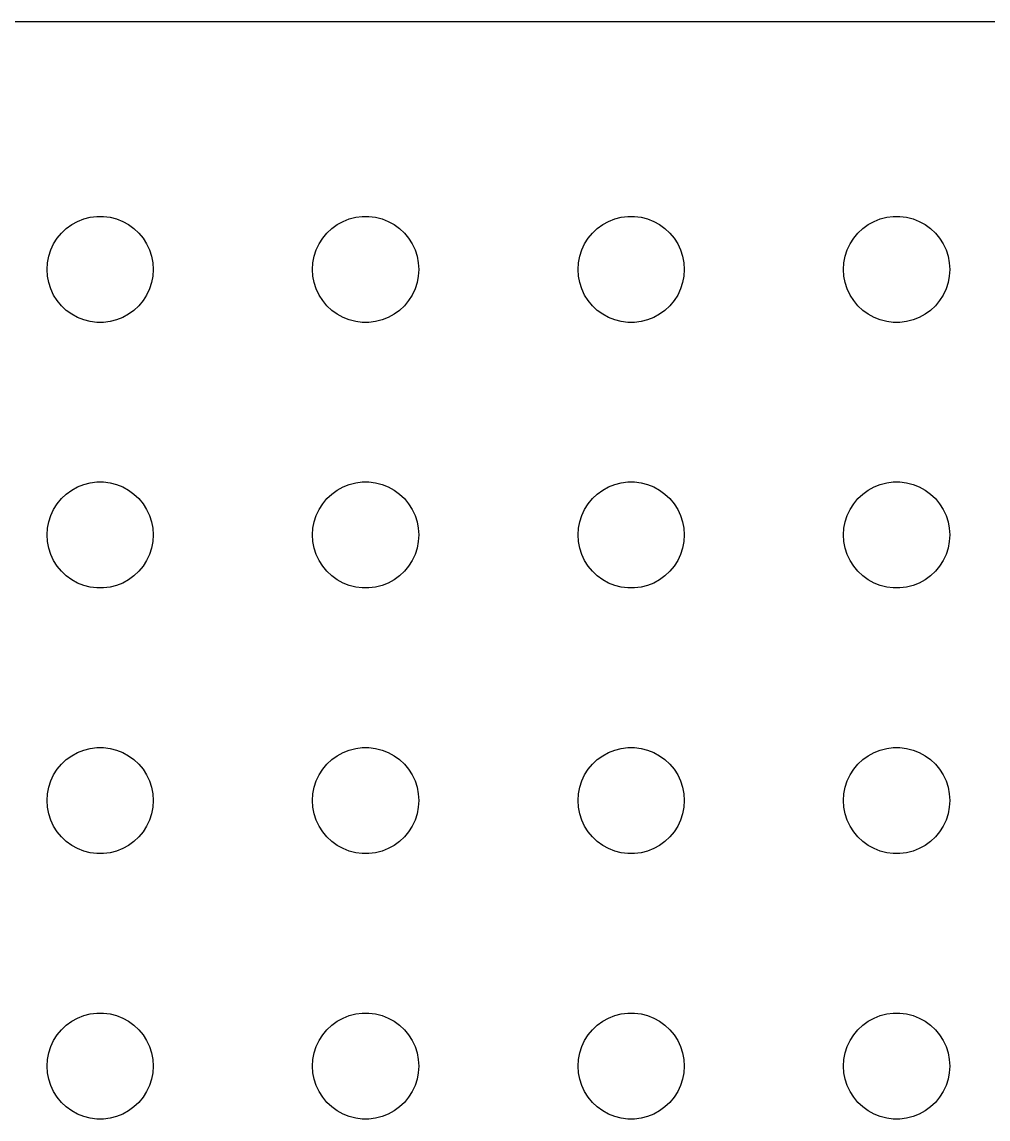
# Model space of a CAD drawing. Header units: metres. Extents: x -112 to 112, y -59 to 59.
# Drawn here: x -84.71 to -57.42, y 28.5 to 59.49 of the extents above; entities that cross this region are included whole.
import ezdxf

# ---------------------------------------------------------------- set-up
doc = ezdxf.new("R2010")
doc.units = ezdxf.units.M

msp = doc.modelspace()

# ---------------------------------------------------------------- linework, layer by layer
for p, q in [((107.314, 59.4901), (-107.314, 59.4901)), ((-83.1387, 53.8572), (-82.9635, 53.9266)), ((-82.9635, 53.9266), (-82.7811, 53.9734)), ((-82.7811, 53.9734), (-82.5942, 53.997)), ((-82.5942, 53.997), (-82.4058, 53.997)), ((-82.4058, 53.997), (-82.2189, 53.9734)), ((-82.2189, 53.9734), (-82.0365, 53.9266)), ((-82.0365, 53.9266), (-81.8613, 53.8572)), ((-75.6387, 53.8572), (-75.4635, 53.9266)), ((-75.4635, 53.9266), (-75.2811, 53.9734)), ((-75.2811, 53.9734), (-75.0942, 53.997)), ((-75.0942, 53.997), (-74.9058, 53.997)), ((-74.9058, 53.997), (-74.7189, 53.9734)), ((-74.7189, 53.9734), (-74.5365, 53.9266)), ((-74.5365, 53.9266), (-74.3613, 53.8572)), ((-68.1387, 53.8572), (-67.9635, 53.9266)), ((-67.9635, 53.9266), (-67.7811, 53.9734)), ((-67.7811, 53.9734), (-67.5942, 53.997)), ((-67.5942, 53.997), (-67.4058, 53.997)), ((-67.4058, 53.997), (-67.2189, 53.9734)), ((-67.2189, 53.9734), (-67.0365, 53.9266)), ((-67.0365, 53.9266), (-66.8613, 53.8572)), ((-60.6387, 53.8572), (-60.4635, 53.9266)), ((-60.4635, 53.9266), (-60.2811, 53.9734)), ((-60.2811, 53.9734), (-60.0942, 53.997)), ((-60.0942, 53.997), (-59.9058, 53.997)), ((-59.9058, 53.997), (-59.7189, 53.9734)), ((-59.7189, 53.9734), (-59.5365, 53.9266)), ((-59.5365, 53.9266), (-59.3613, 53.8572)), ((-83.5934, 53.5268), (-83.4561, 53.6558)), ((-83.4561, 53.6558), (-83.3037, 53.7665)), ((-83.3037, 53.7665), (-83.1387, 53.8572)), ((-81.8613, 53.8572), (-81.6963, 53.7665)), ((-81.6963, 53.7665), (-81.5439, 53.6558)), ((-81.5439, 53.6558), (-81.4065, 53.5268)), ((-76.0934, 53.5268), (-75.9561, 53.6558)), ((-75.9561, 53.6558), (-75.8037, 53.7665)), ((-75.8037, 53.7665), (-75.6387, 53.8572)), ((-74.3613, 53.8572), (-74.1963, 53.7665)), ((-74.1963, 53.7665), (-74.0439, 53.6558)), ((-74.0439, 53.6558), (-73.9065, 53.5268)), ((-68.5934, 53.5268), (-68.4561, 53.6558)), ((-68.4561, 53.6558), (-68.3037, 53.7665)), ((-68.3037, 53.7665), (-68.1387, 53.8572)), ((-66.8613, 53.8572), (-66.6963, 53.7665)), ((-66.6963, 53.7665), (-66.5439, 53.6558)), ((-66.5439, 53.6558), (-66.4065, 53.5268)), ((-61.0934, 53.5268), (-60.9561, 53.6558)), ((-60.9561, 53.6558), (-60.8037, 53.7665)), ((-60.8037, 53.7665), (-60.6387, 53.8572)), ((-59.3613, 53.8572), (-59.1963, 53.7665)), ((-59.1963, 53.7665), (-59.0439, 53.6558)), ((-59.0439, 53.6558), (-58.9065, 53.5268)), ((-83.8145, 53.2226), (-83.7135, 53.3817)), ((-83.7135, 53.3817), (-83.5934, 53.5268)), ((-81.4065, 53.5268), (-81.2865, 53.3817)), ((-81.2865, 53.3817), (-81.1855, 53.2226)), ((-76.3145, 53.2226), (-76.2135, 53.3817)), ((-76.2135, 53.3817), (-76.0934, 53.5268)), ((-73.9065, 53.5268), (-73.7865, 53.3817)), ((-73.7865, 53.3817), (-73.6855, 53.2226)), ((-68.8145, 53.2226), (-68.7135, 53.3817)), ((-68.7135, 53.3817), (-68.5934, 53.5268)), ((-66.4065, 53.5268), (-66.2865, 53.3817)), ((-66.2865, 53.3817), (-66.1855, 53.2226)), ((-61.3145, 53.2226), (-61.2135, 53.3817)), ((-61.2135, 53.3817), (-61.0934, 53.5268)), ((-58.9065, 53.5268), (-58.7865, 53.3817)), ((-58.7865, 53.3817), (-58.6855, 53.2226)), ((-83.9529, 52.873), (-83.8947, 53.0522)), ((-83.8947, 53.0522), (-83.8145, 53.2226)), ((-81.1855, 53.2226), (-81.1053, 53.0522)), ((-81.1053, 53.0522), (-81.0471, 52.873)), ((-76.4529, 52.873), (-76.3947, 53.0522)), ((-76.3947, 53.0522), (-76.3145, 53.2226)), ((-73.6855, 53.2226), (-73.6053, 53.0522)), ((-73.6053, 53.0522), (-73.5471, 52.873)), ((-68.9529, 52.873), (-68.8947, 53.0522)), ((-68.8947, 53.0522), (-68.8145, 53.2226)), ((-66.1855, 53.2226), (-66.1053, 53.0522)), ((-66.1053, 53.0522), (-66.0471, 52.873)), ((-61.4529, 52.873), (-61.3947, 53.0522)), ((-61.3947, 53.0522), (-61.3145, 53.2226)), ((-58.6855, 53.2226), (-58.6053, 53.0522)), ((-58.6053, 53.0522), (-58.5471, 52.873)), ((-84, 52.5), (-83.9882, 52.688)), ((-83.9882, 52.688), (-83.9529, 52.873)), ((-81.0471, 52.873), (-81.0118, 52.688)), ((-81.0118, 52.688), (-81, 52.5)), ((-76.5, 52.5), (-76.4882, 52.688)), ((-76.4882, 52.688), (-76.4529, 52.873)), ((-73.5471, 52.873), (-73.5118, 52.688)), ((-73.5118, 52.688), (-73.5, 52.5)), ((-69, 52.5), (-68.9882, 52.688)), ((-68.9882, 52.688), (-68.9529, 52.873)), ((-66.0471, 52.873), (-66.0118, 52.688)), ((-66.0118, 52.688), (-66, 52.5)), ((-61.5, 52.5), (-61.4882, 52.688)), ((-61.4882, 52.688), (-61.4529, 52.873)), ((-58.5471, 52.873), (-58.5118, 52.688)), ((-58.5118, 52.688), (-58.5, 52.5)), ((-83.9882, 52.312), (-84, 52.5)), ((-81, 52.5), (-81.0118, 52.312)), ((-76.4882, 52.312), (-76.5, 52.5)), ((-73.5, 52.5), (-73.5118, 52.312)), ((-68.9882, 52.312), (-69, 52.5)), ((-66, 52.5), (-66.0118, 52.312)), ((-61.4882, 52.312), (-61.5, 52.5)), ((-58.5, 52.5), (-58.5118, 52.312)), ((-83.9529, 52.127), (-83.9882, 52.312)), ((-83.8947, 51.9478), (-83.9529, 52.127)), ((-81.0471, 52.127), (-81.1053, 51.9478)), ((-81.0118, 52.312), (-81.0471, 52.127)), ((-76.4529, 52.127), (-76.4882, 52.312)), ((-76.3947, 51.9478), (-76.4529, 52.127)), ((-73.5471, 52.127), (-73.6053, 51.9478)), ((-73.5118, 52.312), (-73.5471, 52.127)), ((-68.9529, 52.127), (-68.9882, 52.312)), ((-68.8947, 51.9478), (-68.9529, 52.127)), ((-66.0471, 52.127), (-66.1053, 51.9478)), ((-66.0118, 52.312), (-66.0471, 52.127)), ((-61.4529, 52.127), (-61.4882, 52.312)), ((-61.3947, 51.9478), (-61.4529, 52.127)), ((-58.5471, 52.127), (-58.6053, 51.9478)), ((-58.5118, 52.312), (-58.5471, 52.127)), ((-83.8145, 51.7774), (-83.8947, 51.9478)), ((-83.7135, 51.6183), (-83.8145, 51.7774)), ((-81.1855, 51.7774), (-81.2865, 51.6183)), ((-81.1053, 51.9478), (-81.1855, 51.7774)), ((-76.3145, 51.7774), (-76.3947, 51.9478)), ((-76.2135, 51.6183), (-76.3145, 51.7774)), ((-73.6855, 51.7774), (-73.7865, 51.6183)), ((-73.6053, 51.9478), (-73.6855, 51.7774)), ((-68.8145, 51.7774), (-68.8947, 51.9478)), ((-68.7135, 51.6183), (-68.8145, 51.7774)), ((-66.1855, 51.7774), (-66.2865, 51.6183)), ((-66.1053, 51.9478), (-66.1855, 51.7774)), ((-61.3145, 51.7774), (-61.3947, 51.9478)), ((-61.2135, 51.6183), (-61.3145, 51.7774)), ((-58.6855, 51.7774), (-58.7865, 51.6183)), ((-58.6053, 51.9478), (-58.6855, 51.7774)), ((-83.5934, 51.4732), (-83.7135, 51.6183)), ((-83.4561, 51.3442), (-83.5934, 51.4732)), ((-81.4065, 51.4732), (-81.5439, 51.3442)), ((-81.2865, 51.6183), (-81.4065, 51.4732)), ((-76.0934, 51.4732), (-76.2135, 51.6183)), ((-75.9561, 51.3442), (-76.0934, 51.4732)), ((-73.9065, 51.4732), (-74.0439, 51.3442)), ((-73.7865, 51.6183), (-73.9065, 51.4732)), ((-68.5934, 51.4732), (-68.7135, 51.6183)), ((-68.4561, 51.3442), (-68.5934, 51.4732)), ((-66.4065, 51.4732), (-66.5439, 51.3442)), ((-66.2865, 51.6183), (-66.4065, 51.4732)), ((-61.0934, 51.4732), (-61.2135, 51.6183)), ((-60.9561, 51.3442), (-61.0934, 51.4732)), ((-58.9065, 51.4732), (-59.0439, 51.3442)), ((-58.7865, 51.6183), (-58.9065, 51.4732)), ((-83.3037, 51.2335), (-83.4561, 51.3442)), ((-83.1387, 51.1428), (-83.3037, 51.2335)), ((-82.9635, 51.0734), (-83.1387, 51.1428)), ((-81.8613, 51.1428), (-82.0365, 51.0734)), ((-81.6963, 51.2335), (-81.8613, 51.1428)), ((-81.5439, 51.3442), (-81.6963, 51.2335)), ((-75.8037, 51.2335), (-75.9561, 51.3442)), ((-75.6387, 51.1428), (-75.8037, 51.2335)), ((-75.4635, 51.0734), (-75.6387, 51.1428)), ((-74.3613, 51.1428), (-74.5365, 51.0734)), ((-74.1963, 51.2335), (-74.3613, 51.1428)), ((-74.0439, 51.3442), (-74.1963, 51.2335)), ((-68.3037, 51.2335), (-68.4561, 51.3442)), ((-68.1387, 51.1428), (-68.3037, 51.2335)), ((-67.9635, 51.0734), (-68.1387, 51.1428)), ((-66.8613, 51.1428), (-67.0365, 51.0734)), ((-66.6963, 51.2335), (-66.8613, 51.1428)), ((-66.5439, 51.3442), (-66.6963, 51.2335)), ((-60.8037, 51.2335), (-60.9561, 51.3442)), ((-60.6387, 51.1428), (-60.8037, 51.2335)), ((-60.4635, 51.0734), (-60.6387, 51.1428)), ((-59.3613, 51.1428), (-59.5365, 51.0734)), ((-59.1963, 51.2335), (-59.3613, 51.1428)), ((-59.0439, 51.3442), (-59.1963, 51.2335)), ((-82.7811, 51.0266), (-82.9635, 51.0734)), ((-82.5942, 51.003), (-82.7811, 51.0266)), ((-82.4058, 51.003), (-82.5942, 51.003)), ((-82.2189, 51.0266), (-82.4058, 51.003)), ((-82.0365, 51.0734), (-82.2189, 51.0266)), ((-75.2811, 51.0266), (-75.4635, 51.0734)), ((-75.0942, 51.003), (-75.2811, 51.0266)), ((-74.9058, 51.003), (-75.0942, 51.003)), ((-74.7189, 51.0266), (-74.9058, 51.003)), ((-74.5365, 51.0734), (-74.7189, 51.0266)), ((-67.7811, 51.0266), (-67.9635, 51.0734)), ((-67.5942, 51.003), (-67.7811, 51.0266)), ((-67.4058, 51.003), (-67.5942, 51.003)), ((-67.2189, 51.0266), (-67.4058, 51.003)), ((-67.0365, 51.0734), (-67.2189, 51.0266)), ((-60.2811, 51.0266), (-60.4635, 51.0734)), ((-60.0942, 51.003), (-60.2811, 51.0266)), ((-59.9058, 51.003), (-60.0942, 51.003)), ((-59.7189, 51.0266), (-59.9058, 51.003)), ((-59.5365, 51.0734), (-59.7189, 51.0266)), ((-82.7811, 46.4734), (-82.5942, 46.497)), ((-82.5942, 46.497), (-82.4058, 46.497)), ((-82.4058, 46.497), (-82.2189, 46.4734)), ((-75.2811, 46.4734), (-75.0942, 46.497)), ((-75.0942, 46.497), (-74.9058, 46.497)), ((-74.9058, 46.497), (-74.7189, 46.4734)), ((-67.7811, 46.4734), (-67.5942, 46.497)), ((-67.5942, 46.497), (-67.4058, 46.497)), ((-67.4058, 46.497), (-67.2189, 46.4734)), ((-60.2811, 46.4734), (-60.0942, 46.497)), ((-60.0942, 46.497), (-59.9058, 46.497)), ((-59.9058, 46.497), (-59.7189, 46.4734)), ((-83.4561, 46.1558), (-83.3037, 46.2665)), ((-83.3037, 46.2665), (-83.1387, 46.3572)), ((-83.1387, 46.3572), (-82.9635, 46.4266)), ((-82.9635, 46.4266), (-82.7811, 46.4734)), ((-82.2189, 46.4734), (-82.0365, 46.4266)), ((-82.0365, 46.4266), (-81.8613, 46.3572)), ((-81.8613, 46.3572), (-81.6963, 46.2665)), ((-81.6963, 46.2665), (-81.5439, 46.1558)), ((-75.9561, 46.1558), (-75.8037, 46.2665)), ((-75.8037, 46.2665), (-75.6387, 46.3572)), ((-75.6387, 46.3572), (-75.4635, 46.4266)), ((-75.4635, 46.4266), (-75.2811, 46.4734)), ((-74.7189, 46.4734), (-74.5365, 46.4266)), ((-74.5365, 46.4266), (-74.3613, 46.3572)), ((-74.3613, 46.3572), (-74.1963, 46.2665)), ((-74.1963, 46.2665), (-74.0439, 46.1558)), ((-68.4561, 46.1558), (-68.3037, 46.2665)), ((-68.3037, 46.2665), (-68.1387, 46.3572)), ((-68.1387, 46.3572), (-67.9635, 46.4266)), ((-67.9635, 46.4266), (-67.7811, 46.4734)), ((-67.2189, 46.4734), (-67.0365, 46.4266)), ((-67.0365, 46.4266), (-66.8613, 46.3572)), ((-66.8613, 46.3572), (-66.6963, 46.2665)), ((-66.6963, 46.2665), (-66.5439, 46.1558)), ((-60.9561, 46.1558), (-60.8037, 46.2665)), ((-60.8037, 46.2665), (-60.6387, 46.3572)), ((-60.6387, 46.3572), (-60.4635, 46.4266)), ((-60.4635, 46.4266), (-60.2811, 46.4734)), ((-59.7189, 46.4734), (-59.5365, 46.4266)), ((-59.5365, 46.4266), (-59.3613, 46.3572)), ((-59.3613, 46.3572), (-59.1963, 46.2665)), ((-59.1963, 46.2665), (-59.0439, 46.1558)), ((-83.8145, 45.7226), (-83.7135, 45.8817)), ((-83.7135, 45.8817), (-83.5934, 46.0268)), ((-83.5934, 46.0268), (-83.4561, 46.1558)), ((-81.5439, 46.1558), (-81.4065, 46.0268)), ((-81.4065, 46.0268), (-81.2865, 45.8817)), ((-81.2865, 45.8817), (-81.1855, 45.7226)), ((-76.3145, 45.7226), (-76.2135, 45.8817)), ((-76.2135, 45.8817), (-76.0934, 46.0268)), ((-76.0934, 46.0268), (-75.9561, 46.1558)), ((-74.0439, 46.1558), (-73.9065, 46.0268)), ((-73.9065, 46.0268), (-73.7865, 45.8817)), ((-73.7865, 45.8817), (-73.6855, 45.7226)), ((-68.8145, 45.7226), (-68.7135, 45.8817)), ((-68.7135, 45.8817), (-68.5934, 46.0268)), ((-68.5934, 46.0268), (-68.4561, 46.1558)), ((-66.5439, 46.1558), (-66.4065, 46.0268)), ((-66.4065, 46.0268), (-66.2865, 45.8817)), ((-66.2865, 45.8817), (-66.1855, 45.7226)), ((-61.3145, 45.7226), (-61.2135, 45.8817)), ((-61.2135, 45.8817), (-61.0934, 46.0268)), ((-61.0934, 46.0268), (-60.9561, 46.1558)), ((-59.0439, 46.1558), (-58.9065, 46.0268)), ((-58.9065, 46.0268), (-58.7865, 45.8817)), ((-58.7865, 45.8817), (-58.6855, 45.7226)), ((-83.9529, 45.373), (-83.8947, 45.5522)), ((-83.8947, 45.5522), (-83.8145, 45.7226)), ((-81.1855, 45.7226), (-81.1053, 45.5522)), ((-81.1053, 45.5522), (-81.0471, 45.373)), ((-76.4529, 45.373), (-76.3947, 45.5522)), ((-76.3947, 45.5522), (-76.3145, 45.7226)), ((-73.6855, 45.7226), (-73.6053, 45.5522)), ((-73.6053, 45.5522), (-73.5471, 45.373)), ((-68.9529, 45.373), (-68.8947, 45.5522)), ((-68.8947, 45.5522), (-68.8145, 45.7226)), ((-66.1855, 45.7226), (-66.1053, 45.5522)), ((-66.1053, 45.5522), (-66.0471, 45.373)), ((-61.4529, 45.373), (-61.3947, 45.5522)), ((-61.3947, 45.5522), (-61.3145, 45.7226)), ((-58.6855, 45.7226), (-58.6053, 45.5522)), ((-58.6053, 45.5522), (-58.5471, 45.373)), ((-83.9882, 45.188), (-83.9529, 45.373)), ((-81.0471, 45.373), (-81.0118, 45.188)), ((-76.4882, 45.188), (-76.4529, 45.373)), ((-73.5471, 45.373), (-73.5118, 45.188)), ((-68.9882, 45.188), (-68.9529, 45.373)), ((-66.0471, 45.373), (-66.0118, 45.188)), ((-61.4882, 45.188), (-61.4529, 45.373)), ((-58.5471, 45.373), (-58.5118, 45.188)), ((-84, 45), (-83.9882, 45.188)), ((-83.9882, 44.812), (-84, 45)), ((-81.0118, 45.188), (-81, 45)), ((-81, 45), (-81.0118, 44.812)), ((-76.5, 45), (-76.4882, 45.188)), ((-76.4882, 44.812), (-76.5, 45)), ((-73.5118, 45.188), (-73.5, 45)), ((-73.5, 45), (-73.5118, 44.812)), ((-69, 45), (-68.9882, 45.188)), ((-68.9882, 44.812), (-69, 45)), ((-66.0118, 45.188), (-66, 45)), ((-66, 45), (-66.0118, 44.812)), ((-61.5, 45), (-61.4882, 45.188)), ((-61.4882, 44.812), (-61.5, 45)), ((-58.5118, 45.188), (-58.5, 45)), ((-58.5, 45), (-58.5118, 44.812)), ((-83.9529, 44.627), (-83.9882, 44.812)), ((-83.8947, 44.4478), (-83.9529, 44.627)), ((-81.0471, 44.627), (-81.1053, 44.4478)), ((-81.0118, 44.812), (-81.0471, 44.627)), ((-76.4529, 44.627), (-76.4882, 44.812)), ((-76.3947, 44.4478), (-76.4529, 44.627)), ((-73.5471, 44.627), (-73.6053, 44.4478)), ((-73.5118, 44.812), (-73.5471, 44.627)), ((-68.9529, 44.627), (-68.9882, 44.812)), ((-68.8947, 44.4478), (-68.9529, 44.627)), ((-66.0471, 44.627), (-66.1053, 44.4478)), ((-66.0118, 44.812), (-66.0471, 44.627)), ((-61.4529, 44.627), (-61.4882, 44.812)), ((-61.3947, 44.4478), (-61.4529, 44.627)), ((-58.5471, 44.627), (-58.6053, 44.4478)), ((-58.5118, 44.812), (-58.5471, 44.627)), ((-83.8145, 44.2774), (-83.8947, 44.4478)), ((-81.1053, 44.4478), (-81.1855, 44.2774)), ((-76.3145, 44.2774), (-76.3947, 44.4478)), ((-73.6053, 44.4478), (-73.6855, 44.2774)), ((-68.8145, 44.2774), (-68.8947, 44.4478)), ((-66.1053, 44.4478), (-66.1855, 44.2774)), ((-61.3145, 44.2774), (-61.3947, 44.4478)), ((-58.6053, 44.4478), (-58.6855, 44.2774)), ((-83.7135, 44.1183), (-83.8145, 44.2774)), ((-83.5934, 43.9732), (-83.7135, 44.1183)), ((-81.2865, 44.1183), (-81.4065, 43.9732)), ((-81.1855, 44.2774), (-81.2865, 44.1183)), ((-76.2135, 44.1183), (-76.3145, 44.2774)), ((-76.0934, 43.9732), (-76.2135, 44.1183)), ((-73.7865, 44.1183), (-73.9065, 43.9732)), ((-73.6855, 44.2774), (-73.7865, 44.1183)), ((-68.7135, 44.1183), (-68.8145, 44.2774)), ((-68.5934, 43.9732), (-68.7135, 44.1183)), ((-66.2865, 44.1183), (-66.4065, 43.9732)), ((-66.1855, 44.2774), (-66.2865, 44.1183)), ((-61.2135, 44.1183), (-61.3145, 44.2774)), ((-61.0934, 43.9732), (-61.2135, 44.1183)), ((-58.7865, 44.1183), (-58.9065, 43.9732)), ((-58.6855, 44.2774), (-58.7865, 44.1183)), ((-83.4561, 43.8442), (-83.5934, 43.9732)), ((-83.3037, 43.7335), (-83.4561, 43.8442)), ((-83.1387, 43.6428), (-83.3037, 43.7335)), ((-81.6963, 43.7335), (-81.8613, 43.6428)), ((-81.5439, 43.8442), (-81.6963, 43.7335)), ((-81.4065, 43.9732), (-81.5439, 43.8442)), ((-75.9561, 43.8442), (-76.0934, 43.9732)), ((-75.8037, 43.7335), (-75.9561, 43.8442)), ((-75.6387, 43.6428), (-75.8037, 43.7335)), ((-74.1963, 43.7335), (-74.3613, 43.6428)), ((-74.0439, 43.8442), (-74.1963, 43.7335)), ((-73.9065, 43.9732), (-74.0439, 43.8442)), ((-68.4561, 43.8442), (-68.5934, 43.9732)), ((-68.3037, 43.7335), (-68.4561, 43.8442)), ((-68.1387, 43.6428), (-68.3037, 43.7335)), ((-66.6963, 43.7335), (-66.8613, 43.6428)), ((-66.5439, 43.8442), (-66.6963, 43.7335)), ((-66.4065, 43.9732), (-66.5439, 43.8442)), ((-60.9561, 43.8442), (-61.0934, 43.9732)), ((-60.8037, 43.7335), (-60.9561, 43.8442)), ((-60.6387, 43.6428), (-60.8037, 43.7335)), ((-59.1963, 43.7335), (-59.3613, 43.6428)), ((-59.0439, 43.8442), (-59.1963, 43.7335)), ((-58.9065, 43.9732), (-59.0439, 43.8442)), ((-82.9635, 43.5734), (-83.1387, 43.6428)), ((-82.7811, 43.5266), (-82.9635, 43.5734)), ((-82.5942, 43.503), (-82.7811, 43.5266)), ((-82.4058, 43.503), (-82.5942, 43.503)), ((-82.2189, 43.5266), (-82.4058, 43.503)), ((-82.0365, 43.5734), (-82.2189, 43.5266)), ((-81.8613, 43.6428), (-82.0365, 43.5734)), ((-75.4635, 43.5734), (-75.6387, 43.6428)), ((-75.2811, 43.5266), (-75.4635, 43.5734)), ((-75.0942, 43.503), (-75.2811, 43.5266)), ((-74.9058, 43.503), (-75.0942, 43.503)), ((-74.7189, 43.5266), (-74.9058, 43.503)), ((-74.5365, 43.5734), (-74.7189, 43.5266)), ((-74.3613, 43.6428), (-74.5365, 43.5734)), ((-67.9635, 43.5734), (-68.1387, 43.6428)), ((-67.7811, 43.5266), (-67.9635, 43.5734)), ((-67.5942, 43.503), (-67.7811, 43.5266)), ((-67.4058, 43.503), (-67.5942, 43.503)), ((-67.2189, 43.5266), (-67.4058, 43.503)), ((-67.0365, 43.5734), (-67.2189, 43.5266)), ((-66.8613, 43.6428), (-67.0365, 43.5734)), ((-60.4635, 43.5734), (-60.6387, 43.6428)), ((-60.2811, 43.5266), (-60.4635, 43.5734)), ((-60.0942, 43.503), (-60.2811, 43.5266)), ((-59.9058, 43.503), (-60.0942, 43.503)), ((-59.7189, 43.5266), (-59.9058, 43.503)), ((-59.5365, 43.5734), (-59.7189, 43.5266)), ((-59.3613, 43.6428), (-59.5365, 43.5734)), ((-83.4561, 38.6558), (-83.3037, 38.7665)), ((-83.3037, 38.7665), (-83.1387, 38.8572)), ((-83.1387, 38.8572), (-82.9635, 38.9266)), ((-82.9635, 38.9266), (-82.7811, 38.9734)), ((-82.7811, 38.9734), (-82.5942, 38.997)), ((-82.5942, 38.997), (-82.4058, 38.997)), ((-82.4058, 38.997), (-82.2189, 38.9734)), ((-82.2189, 38.9734), (-82.0365, 38.9266)), ((-82.0365, 38.9266), (-81.8613, 38.8572)), ((-81.8613, 38.8572), (-81.6963, 38.7665)), ((-81.6963, 38.7665), (-81.5439, 38.6558)), ((-75.9561, 38.6558), (-75.8037, 38.7665)), ((-75.8037, 38.7665), (-75.6387, 38.8572)), ((-75.6387, 38.8572), (-75.4635, 38.9266)), ((-75.4635, 38.9266), (-75.2811, 38.9734)), ((-75.2811, 38.9734), (-75.0942, 38.997)), ((-75.0942, 38.997), (-74.9058, 38.997)), ((-74.9058, 38.997), (-74.7189, 38.9734)), ((-74.7189, 38.9734), (-74.5365, 38.9266)), ((-74.5365, 38.9266), (-74.3613, 38.8572)), ((-74.3613, 38.8572), (-74.1963, 38.7665)), ((-74.1963, 38.7665), (-74.0439, 38.6558)), ((-68.4561, 38.6558), (-68.3037, 38.7665)), ((-68.3037, 38.7665), (-68.1387, 38.8572)), ((-68.1387, 38.8572), (-67.9635, 38.9266)), ((-67.9635, 38.9266), (-67.7811, 38.9734)), ((-67.7811, 38.9734), (-67.5942, 38.997)), ((-67.5942, 38.997), (-67.4058, 38.997)), ((-67.4058, 38.997), (-67.2189, 38.9734)), ((-67.2189, 38.9734), (-67.0365, 38.9266)), ((-67.0365, 38.9266), (-66.8613, 38.8572)), ((-66.8613, 38.8572), (-66.6963, 38.7665)), ((-66.6963, 38.7665), (-66.5439, 38.6558)), ((-60.9561, 38.6558), (-60.8037, 38.7665)), ((-60.8037, 38.7665), (-60.6387, 38.8572)), ((-60.6387, 38.8572), (-60.4635, 38.9266)), ((-60.4635, 38.9266), (-60.2811, 38.9734)), ((-60.2811, 38.9734), (-60.0942, 38.997)), ((-60.0942, 38.997), (-59.9058, 38.997)), ((-59.9058, 38.997), (-59.7189, 38.9734)), ((-59.7189, 38.9734), (-59.5365, 38.9266)), ((-59.5365, 38.9266), (-59.3613, 38.8572)), ((-59.3613, 38.8572), (-59.1963, 38.7665)), ((-59.1963, 38.7665), (-59.0439, 38.6558)), ((-83.7135, 38.3817), (-83.5934, 38.5268)), ((-83.5934, 38.5268), (-83.4561, 38.6558)), ((-81.5439, 38.6558), (-81.4065, 38.5268)), ((-81.4065, 38.5268), (-81.2865, 38.3817)), ((-76.2135, 38.3817), (-76.0934, 38.5268)), ((-76.0934, 38.5268), (-75.9561, 38.6558)), ((-74.0439, 38.6558), (-73.9065, 38.5268)), ((-73.9065, 38.5268), (-73.7865, 38.3817)), ((-68.7135, 38.3817), (-68.5934, 38.5268)), ((-68.5934, 38.5268), (-68.4561, 38.6558)), ((-66.5439, 38.6558), (-66.4065, 38.5268)), ((-66.4065, 38.5268), (-66.2865, 38.3817)), ((-61.2135, 38.3817), (-61.0934, 38.5268)), ((-61.0934, 38.5268), (-60.9561, 38.6558)), ((-59.0439, 38.6558), (-58.9065, 38.5268)), ((-58.9065, 38.5268), (-58.7865, 38.3817)), ((-83.8947, 38.0522), (-83.8145, 38.2226)), ((-83.8145, 38.2226), (-83.7135, 38.3817)), ((-81.2865, 38.3817), (-81.1855, 38.2226)), ((-81.1855, 38.2226), (-81.1053, 38.0522)), ((-76.3947, 38.0522), (-76.3145, 38.2226)), ((-76.3145, 38.2226), (-76.2135, 38.3817)), ((-73.7865, 38.3817), (-73.6855, 38.2226)), ((-73.6855, 38.2226), (-73.6053, 38.0522)), ((-68.8947, 38.0522), (-68.8145, 38.2226)), ((-68.8145, 38.2226), (-68.7135, 38.3817)), ((-66.2865, 38.3817), (-66.1855, 38.2226)), ((-66.1855, 38.2226), (-66.1053, 38.0522)), ((-61.3947, 38.0522), (-61.3145, 38.2226)), ((-61.3145, 38.2226), (-61.2135, 38.3817)), ((-58.7865, 38.3817), (-58.6855, 38.2226)), ((-58.6855, 38.2226), (-58.6053, 38.0522)), ((-83.9882, 37.688), (-83.9529, 37.873)), ((-83.9529, 37.873), (-83.8947, 38.0522)), ((-81.1053, 38.0522), (-81.0471, 37.873)), ((-81.0471, 37.873), (-81.0118, 37.688)), ((-76.4882, 37.688), (-76.4529, 37.873)), ((-76.4529, 37.873), (-76.3947, 38.0522)), ((-73.6053, 38.0522), (-73.5471, 37.873)), ((-73.5471, 37.873), (-73.5118, 37.688)), ((-68.9882, 37.688), (-68.9529, 37.873)), ((-68.9529, 37.873), (-68.8947, 38.0522)), ((-66.1053, 38.0522), (-66.0471, 37.873)), ((-66.0471, 37.873), (-66.0118, 37.688)), ((-61.4882, 37.688), (-61.4529, 37.873)), ((-61.4529, 37.873), (-61.3947, 38.0522)), ((-58.6053, 38.0522), (-58.5471, 37.873)), ((-58.5471, 37.873), (-58.5118, 37.688)), ((-84, 37.5), (-83.9882, 37.688)), ((-83.9882, 37.312), (-84, 37.5)), ((-81.0118, 37.688), (-81, 37.5)), ((-81, 37.5), (-81.0118, 37.312)), ((-76.5, 37.5), (-76.4882, 37.688)), ((-76.4882, 37.312), (-76.5, 37.5)), ((-73.5118, 37.688), (-73.5, 37.5)), ((-73.5, 37.5), (-73.5118, 37.312)), ((-69, 37.5), (-68.9882, 37.688)), ((-68.9882, 37.312), (-69, 37.5)), ((-66.0118, 37.688), (-66, 37.5)), ((-66, 37.5), (-66.0118, 37.312)), ((-61.5, 37.5), (-61.4882, 37.688)), ((-61.4882, 37.312), (-61.5, 37.5)), ((-58.5118, 37.688), (-58.5, 37.5)), ((-58.5, 37.5), (-58.5118, 37.312)), ((-83.9529, 37.127), (-83.9882, 37.312)), ((-81.0118, 37.312), (-81.0471, 37.127)), ((-76.4529, 37.127), (-76.4882, 37.312)), ((-73.5118, 37.312), (-73.5471, 37.127)), ((-68.9529, 37.127), (-68.9882, 37.312)), ((-66.0118, 37.312), (-66.0471, 37.127)), ((-61.4529, 37.127), (-61.4882, 37.312)), ((-58.5118, 37.312), (-58.5471, 37.127)), ((-83.8947, 36.9478), (-83.9529, 37.127)), ((-83.8145, 36.7774), (-83.8947, 36.9478)), ((-81.1053, 36.9478), (-81.1855, 36.7774)), ((-81.0471, 37.127), (-81.1053, 36.9478)), ((-76.3947, 36.9478), (-76.4529, 37.127)), ((-76.3145, 36.7774), (-76.3947, 36.9478)), ((-73.6053, 36.9478), (-73.6855, 36.7774)), ((-73.5471, 37.127), (-73.6053, 36.9478)), ((-68.8947, 36.9478), (-68.9529, 37.127)), ((-68.8145, 36.7774), (-68.8947, 36.9478)), ((-66.1053, 36.9478), (-66.1855, 36.7774)), ((-66.0471, 37.127), (-66.1053, 36.9478)), ((-61.3947, 36.9478), (-61.4529, 37.127)), ((-61.3145, 36.7774), (-61.3947, 36.9478)), ((-58.6053, 36.9478), (-58.6855, 36.7774)), ((-58.5471, 37.127), (-58.6053, 36.9478)), ((-83.7135, 36.6183), (-83.8145, 36.7774)), ((-83.5934, 36.4732), (-83.7135, 36.6183)), ((-81.2865, 36.6183), (-81.4065, 36.4732)), ((-81.1855, 36.7774), (-81.2865, 36.6183)), ((-76.2135, 36.6183), (-76.3145, 36.7774)), ((-76.0934, 36.4732), (-76.2135, 36.6183)), ((-73.7865, 36.6183), (-73.9065, 36.4732)), ((-73.6855, 36.7774), (-73.7865, 36.6183)), ((-68.7135, 36.6183), (-68.8145, 36.7774)), ((-68.5934, 36.4732), (-68.7135, 36.6183)), ((-66.2865, 36.6183), (-66.4065, 36.4732)), ((-66.1855, 36.7774), (-66.2865, 36.6183)), ((-61.2135, 36.6183), (-61.3145, 36.7774)), ((-61.0934, 36.4732), (-61.2135, 36.6183)), ((-58.7865, 36.6183), (-58.9065, 36.4732)), ((-58.6855, 36.7774), (-58.7865, 36.6183)), ((-83.4561, 36.3442), (-83.5934, 36.4732)), ((-83.3037, 36.2335), (-83.4561, 36.3442)), ((-81.5439, 36.3442), (-81.6963, 36.2335)), ((-81.4065, 36.4732), (-81.5439, 36.3442)), ((-75.9561, 36.3442), (-76.0934, 36.4732)), ((-75.8037, 36.2335), (-75.9561, 36.3442)), ((-74.0439, 36.3442), (-74.1963, 36.2335)), ((-73.9065, 36.4732), (-74.0439, 36.3442)), ((-68.4561, 36.3442), (-68.5934, 36.4732)), ((-68.3037, 36.2335), (-68.4561, 36.3442)), ((-66.5439, 36.3442), (-66.6963, 36.2335)), ((-66.4065, 36.4732), (-66.5439, 36.3442)), ((-60.9561, 36.3442), (-61.0934, 36.4732)), ((-60.8037, 36.2335), (-60.9561, 36.3442)), ((-59.0439, 36.3442), (-59.1963, 36.2335)), ((-58.9065, 36.4732), (-59.0439, 36.3442)), ((-83.1387, 36.1428), (-83.3037, 36.2335)), ((-82.9635, 36.0734), (-83.1387, 36.1428)), ((-82.7811, 36.0266), (-82.9635, 36.0734)), ((-82.5942, 36.003), (-82.7811, 36.0266)), ((-82.4058, 36.003), (-82.5942, 36.003)), ((-82.2189, 36.0266), (-82.4058, 36.003)), ((-82.0365, 36.0734), (-82.2189, 36.0266)), ((-81.8613, 36.1428), (-82.0365, 36.0734)), ((-81.6963, 36.2335), (-81.8613, 36.1428)), ((-75.6387, 36.1428), (-75.8037, 36.2335)), ((-75.4635, 36.0734), (-75.6387, 36.1428)), ((-75.2811, 36.0266), (-75.4635, 36.0734)), ((-75.0942, 36.003), (-75.2811, 36.0266)), ((-74.9058, 36.003), (-75.0942, 36.003)), ((-74.7189, 36.0266), (-74.9058, 36.003)), ((-74.5365, 36.0734), (-74.7189, 36.0266)), ((-74.3613, 36.1428), (-74.5365, 36.0734)), ((-74.1963, 36.2335), (-74.3613, 36.1428)), ((-68.1387, 36.1428), (-68.3037, 36.2335)), ((-67.9635, 36.0734), (-68.1387, 36.1428)), ((-67.7811, 36.0266), (-67.9635, 36.0734)), ((-67.5942, 36.003), (-67.7811, 36.0266)), ((-67.4058, 36.003), (-67.5942, 36.003)), ((-67.2189, 36.0266), (-67.4058, 36.003)), ((-67.0365, 36.0734), (-67.2189, 36.0266)), ((-66.8613, 36.1428), (-67.0365, 36.0734)), ((-66.6963, 36.2335), (-66.8613, 36.1428)), ((-60.6387, 36.1428), (-60.8037, 36.2335)), ((-60.4635, 36.0734), (-60.6387, 36.1428)), ((-60.2811, 36.0266), (-60.4635, 36.0734)), ((-60.0942, 36.003), (-60.2811, 36.0266)), ((-59.9058, 36.003), (-60.0942, 36.003)), ((-59.7189, 36.0266), (-59.9058, 36.003)), ((-59.5365, 36.0734), (-59.7189, 36.0266)), ((-59.3613, 36.1428), (-59.5365, 36.0734)), ((-59.1963, 36.2335), (-59.3613, 36.1428)), ((-83.3037, 31.2665), (-83.1387, 31.3572)), ((-83.1387, 31.3572), (-82.9635, 31.4266)), ((-82.9635, 31.4266), (-82.7811, 31.4734)), ((-82.7811, 31.4734), (-82.5942, 31.497)), ((-82.5942, 31.497), (-82.4058, 31.497)), ((-82.4058, 31.497), (-82.2189, 31.4734)), ((-82.2189, 31.4734), (-82.0365, 31.4266)), ((-82.0365, 31.4266), (-81.8613, 31.3572)), ((-81.8613, 31.3572), (-81.6963, 31.2665)), ((-75.8037, 31.2665), (-75.6387, 31.3572)), ((-75.6387, 31.3572), (-75.4635, 31.4266)), ((-75.4635, 31.4266), (-75.2811, 31.4734)), ((-75.2811, 31.4734), (-75.0942, 31.497)), ((-75.0942, 31.497), (-74.9058, 31.497)), ((-74.9058, 31.497), (-74.7189, 31.4734)), ((-74.7189, 31.4734), (-74.5365, 31.4266)), ((-74.5365, 31.4266), (-74.3613, 31.3572)), ((-74.3613, 31.3572), (-74.1963, 31.2665)), ((-68.3037, 31.2665), (-68.1387, 31.3572)), ((-68.1387, 31.3572), (-67.9635, 31.4266)), ((-67.9635, 31.4266), (-67.7811, 31.4734)), ((-67.7811, 31.4734), (-67.5942, 31.497)), ((-67.5942, 31.497), (-67.4058, 31.497)), ((-67.4058, 31.497), (-67.2189, 31.4734)), ((-67.2189, 31.4734), (-67.0365, 31.4266)), ((-67.0365, 31.4266), (-66.8613, 31.3572)), ((-66.8613, 31.3572), (-66.6963, 31.2665)), ((-60.8037, 31.2665), (-60.6387, 31.3572)), ((-60.6387, 31.3572), (-60.4635, 31.4266)), ((-60.4635, 31.4266), (-60.2811, 31.4734)), ((-60.2811, 31.4734), (-60.0942, 31.497)), ((-60.0942, 31.497), (-59.9058, 31.497)), ((-59.9058, 31.497), (-59.7189, 31.4734)), ((-59.7189, 31.4734), (-59.5365, 31.4266)), ((-59.5365, 31.4266), (-59.3613, 31.3572)), ((-59.3613, 31.3572), (-59.1963, 31.2665)), ((-83.7135, 30.8817), (-83.5934, 31.0268)), ((-83.5934, 31.0268), (-83.4561, 31.1558)), ((-83.4561, 31.1558), (-83.3037, 31.2665)), ((-81.6963, 31.2665), (-81.5439, 31.1558)), ((-81.5439, 31.1558), (-81.4065, 31.0268)), ((-81.4065, 31.0268), (-81.2865, 30.8817)), ((-76.2135, 30.8817), (-76.0934, 31.0268)), ((-76.0934, 31.0268), (-75.9561, 31.1558)), ((-75.9561, 31.1558), (-75.8037, 31.2665)), ((-74.1963, 31.2665), (-74.0439, 31.1558)), ((-74.0439, 31.1558), (-73.9065, 31.0268)), ((-73.9065, 31.0268), (-73.7865, 30.8817)), ((-68.7135, 30.8817), (-68.5934, 31.0268)), ((-68.5934, 31.0268), (-68.4561, 31.1558)), ((-68.4561, 31.1558), (-68.3037, 31.2665)), ((-66.6963, 31.2665), (-66.5439, 31.1558)), ((-66.5439, 31.1558), (-66.4065, 31.0268)), ((-66.4065, 31.0268), (-66.2865, 30.8817)), ((-61.2135, 30.8817), (-61.0934, 31.0268)), ((-61.0934, 31.0268), (-60.9561, 31.1558)), ((-60.9561, 31.1558), (-60.8037, 31.2665)), ((-59.1963, 31.2665), (-59.0439, 31.1558)), ((-59.0439, 31.1558), (-58.9065, 31.0268)), ((-58.9065, 31.0268), (-58.7865, 30.8817)), ((-83.8947, 30.5522), (-83.8145, 30.7226)), ((-83.8145, 30.7226), (-83.7135, 30.8817)), ((-81.2865, 30.8817), (-81.1855, 30.7226)), ((-81.1855, 30.7226), (-81.1053, 30.5522)), ((-76.3947, 30.5522), (-76.3145, 30.7226)), ((-76.3145, 30.7226), (-76.2135, 30.8817)), ((-73.7865, 30.8817), (-73.6855, 30.7226)), ((-73.6855, 30.7226), (-73.6053, 30.5522)), ((-68.8947, 30.5522), (-68.8145, 30.7226)), ((-68.8145, 30.7226), (-68.7135, 30.8817)), ((-66.2865, 30.8817), (-66.1855, 30.7226)), ((-66.1855, 30.7226), (-66.1053, 30.5522)), ((-61.3947, 30.5522), (-61.3145, 30.7226)), ((-61.3145, 30.7226), (-61.2135, 30.8817)), ((-58.7865, 30.8817), (-58.6855, 30.7226)), ((-58.6855, 30.7226), (-58.6053, 30.5522)), ((-83.9882, 30.188), (-83.9529, 30.373)), ((-83.9529, 30.373), (-83.8947, 30.5522)), ((-81.1053, 30.5522), (-81.0471, 30.373)), ((-81.0471, 30.373), (-81.0118, 30.188)), ((-76.4882, 30.188), (-76.4529, 30.373)), ((-76.4529, 30.373), (-76.3947, 30.5522)), ((-73.6053, 30.5522), (-73.5471, 30.373)), ((-73.5471, 30.373), (-73.5118, 30.188)), ((-68.9882, 30.188), (-68.9529, 30.373)), ((-68.9529, 30.373), (-68.8947, 30.5522)), ((-66.1053, 30.5522), (-66.0471, 30.373)), ((-66.0471, 30.373), (-66.0118, 30.188)), ((-61.4882, 30.188), (-61.4529, 30.373)), ((-61.4529, 30.373), (-61.3947, 30.5522)), ((-58.6053, 30.5522), (-58.5471, 30.373)), ((-58.5471, 30.373), (-58.5118, 30.188)), ((-84, 30), (-83.9882, 30.188)), ((-81.0118, 30.188), (-81, 30)), ((-76.5, 30), (-76.4882, 30.188)), ((-73.5118, 30.188), (-73.5, 30)), ((-69, 30), (-68.9882, 30.188)), ((-66.0118, 30.188), (-66, 30)), ((-61.5, 30), (-61.4882, 30.188)), ((-58.5118, 30.188), (-58.5, 30)), ((-83.9882, 29.812), (-84, 30)), ((-83.9529, 29.627), (-83.9882, 29.812)), ((-81.0118, 29.812), (-81.0471, 29.627)), ((-81, 30), (-81.0118, 29.812)), ((-76.4882, 29.812), (-76.5, 30)), ((-76.4529, 29.627), (-76.4882, 29.812)), ((-73.5118, 29.812), (-73.5471, 29.627)), ((-73.5, 30), (-73.5118, 29.812)), ((-68.9882, 29.812), (-69, 30)), ((-68.9529, 29.627), (-68.9882, 29.812)), ((-66.0118, 29.812), (-66.0471, 29.627)), ((-66, 30), (-66.0118, 29.812)), ((-61.4882, 29.812), (-61.5, 30)), ((-61.4529, 29.627), (-61.4882, 29.812)), ((-58.5118, 29.812), (-58.5471, 29.627)), ((-58.5, 30), (-58.5118, 29.812)), ((-83.8947, 29.4478), (-83.9529, 29.627)), ((-83.8145, 29.2774), (-83.8947, 29.4478)), ((-81.1053, 29.4478), (-81.1855, 29.2774)), ((-81.0471, 29.627), (-81.1053, 29.4478)), ((-76.3947, 29.4478), (-76.4529, 29.627)), ((-76.3145, 29.2774), (-76.3947, 29.4478)), ((-73.6053, 29.4478), (-73.6855, 29.2774)), ((-73.5471, 29.627), (-73.6053, 29.4478)), ((-68.8947, 29.4478), (-68.9529, 29.627)), ((-68.8145, 29.2774), (-68.8947, 29.4478)), ((-66.1053, 29.4478), (-66.1855, 29.2774)), ((-66.0471, 29.627), (-66.1053, 29.4478)), ((-61.3947, 29.4478), (-61.4529, 29.627)), ((-61.3145, 29.2774), (-61.3947, 29.4478)), ((-58.6053, 29.4478), (-58.6855, 29.2774)), ((-58.5471, 29.627), (-58.6053, 29.4478)), ((-83.7135, 29.1183), (-83.8145, 29.2774)), ((-81.1855, 29.2774), (-81.2865, 29.1183)), ((-76.2135, 29.1183), (-76.3145, 29.2774)), ((-73.6855, 29.2774), (-73.7865, 29.1183)), ((-68.7135, 29.1183), (-68.8145, 29.2774)), ((-66.1855, 29.2774), (-66.2865, 29.1183)), ((-61.2135, 29.1183), (-61.3145, 29.2774)), ((-58.6855, 29.2774), (-58.7865, 29.1183)), ((-83.5934, 28.9732), (-83.7135, 29.1183)), ((-83.4561, 28.8442), (-83.5934, 28.9732)), ((-83.3037, 28.7335), (-83.4561, 28.8442)), ((-81.5439, 28.8442), (-81.6963, 28.7335)), ((-81.4065, 28.9732), (-81.5439, 28.8442)), ((-81.2865, 29.1183), (-81.4065, 28.9732)), ((-76.0934, 28.9732), (-76.2135, 29.1183)), ((-75.9561, 28.8442), (-76.0934, 28.9732)), ((-75.8037, 28.7335), (-75.9561, 28.8442)), ((-74.0439, 28.8442), (-74.1963, 28.7335)), ((-73.9065, 28.9732), (-74.0439, 28.8442)), ((-73.7865, 29.1183), (-73.9065, 28.9732)), ((-68.5934, 28.9732), (-68.7135, 29.1183)), ((-68.4561, 28.8442), (-68.5934, 28.9732)), ((-68.3037, 28.7335), (-68.4561, 28.8442)), ((-66.5439, 28.8442), (-66.6963, 28.7335)), ((-66.4065, 28.9732), (-66.5439, 28.8442)), ((-66.2865, 29.1183), (-66.4065, 28.9732)), ((-61.0934, 28.9732), (-61.2135, 29.1183)), ((-60.9561, 28.8442), (-61.0934, 28.9732)), ((-60.8037, 28.7335), (-60.9561, 28.8442)), ((-59.0439, 28.8442), (-59.1963, 28.7335)), ((-58.9065, 28.9732), (-59.0439, 28.8442)), ((-58.7865, 29.1183), (-58.9065, 28.9732)), ((-83.1387, 28.6427), (-83.3037, 28.7335)), ((-82.9635, 28.5734), (-83.1387, 28.6427)), ((-82.7811, 28.5266), (-82.9635, 28.5734)), ((-82.5942, 28.503), (-82.7811, 28.5266)), ((-82.2189, 28.5266), (-82.4058, 28.503)), ((-82.0365, 28.5734), (-82.2189, 28.5266)), ((-81.8613, 28.6427), (-82.0365, 28.5734)), ((-81.6963, 28.7335), (-81.8613, 28.6427)), ((-75.6387, 28.6427), (-75.8037, 28.7335)), ((-75.4635, 28.5734), (-75.6387, 28.6427)), ((-75.2811, 28.5266), (-75.4635, 28.5734)), ((-75.0942, 28.503), (-75.2811, 28.5266)), ((-74.7189, 28.5266), (-74.9058, 28.503)), ((-74.5365, 28.5734), (-74.7189, 28.5266)), ((-74.3613, 28.6427), (-74.5365, 28.5734)), ((-74.1963, 28.7335), (-74.3613, 28.6427)), ((-68.1387, 28.6427), (-68.3037, 28.7335)), ((-67.9635, 28.5734), (-68.1387, 28.6427)), ((-67.7811, 28.5266), (-67.9635, 28.5734)), ((-67.5942, 28.503), (-67.7811, 28.5266)), ((-67.2189, 28.5266), (-67.4058, 28.503)), ((-67.0365, 28.5734), (-67.2189, 28.5266)), ((-66.8613, 28.6427), (-67.0365, 28.5734)), ((-66.6963, 28.7335), (-66.8613, 28.6427)), ((-60.6387, 28.6427), (-60.8037, 28.7335)), ((-60.4635, 28.5734), (-60.6387, 28.6427)), ((-60.2811, 28.5266), (-60.4635, 28.5734)), ((-60.0942, 28.503), (-60.2811, 28.5266)), ((-59.7189, 28.5266), (-59.9058, 28.503)), ((-59.5365, 28.5734), (-59.7189, 28.5266)), ((-59.3613, 28.6427), (-59.5365, 28.5734)), ((-59.1963, 28.7335), (-59.3613, 28.6427)), ((-82.4058, 28.503), (-82.5942, 28.503)), ((-74.9058, 28.503), (-75.0942, 28.503)), ((-67.4058, 28.503), (-67.5942, 28.503)), ((-59.9058, 28.503), (-60.0942, 28.503))]:
    msp.add_line(p, q)

doc.saveas('drawing.dxf')
